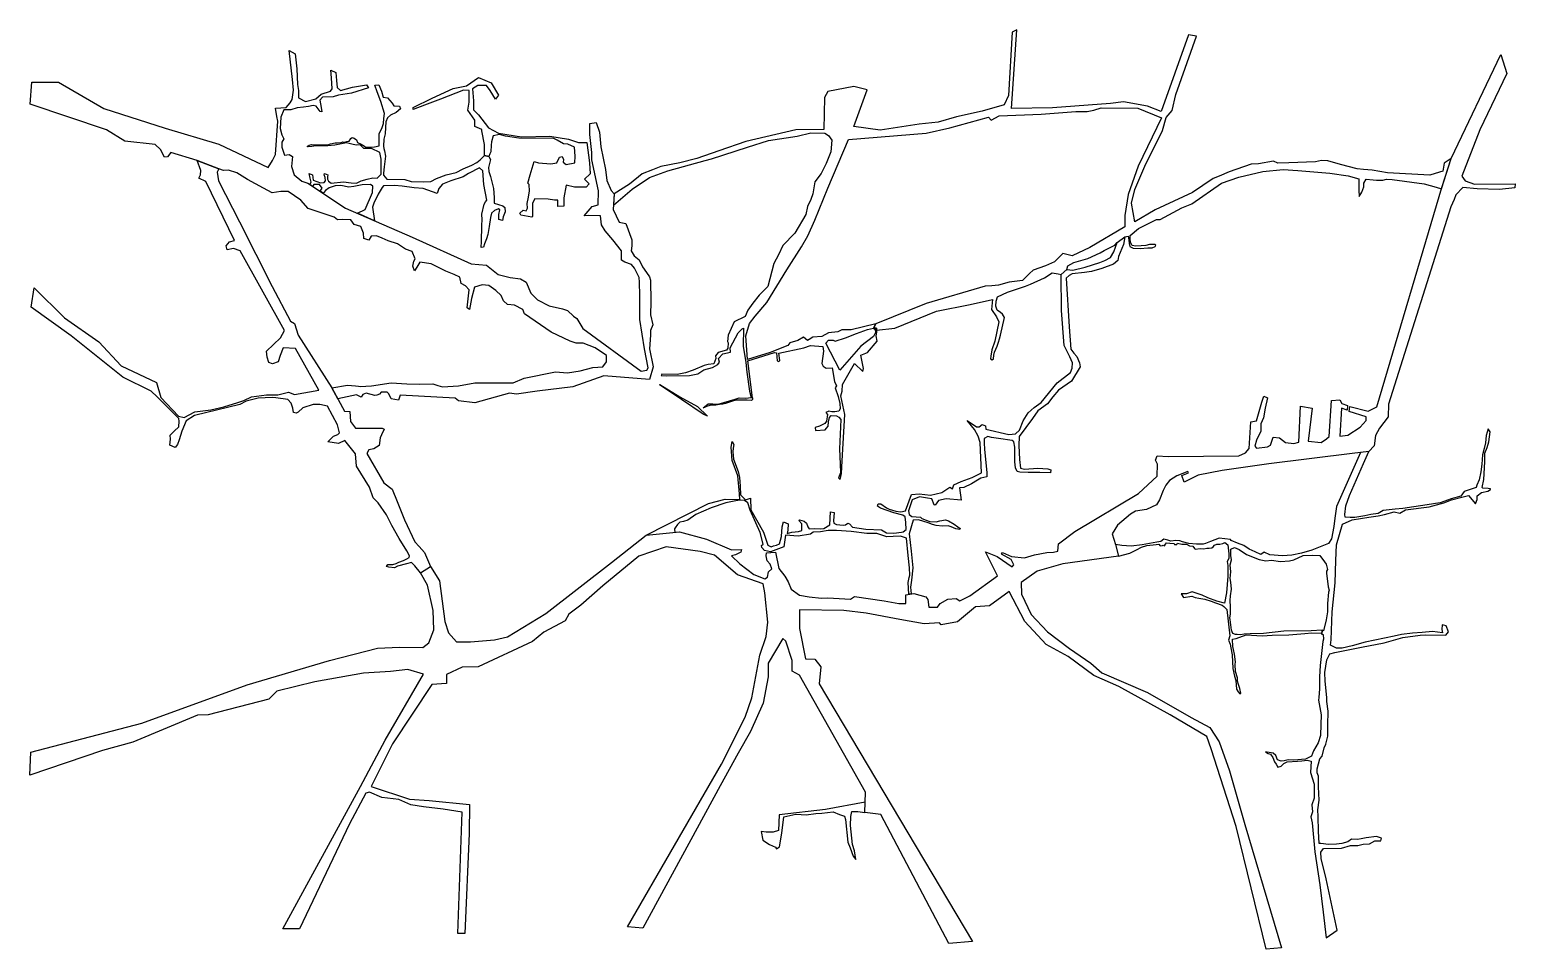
# Model space of a CAD drawing. Header units: metres. Extents: x 63673 to 71399, y 2028 to 6813.
import ezdxf

# ---------------------------------------------------------------- set-up
doc = ezdxf.new("R2010")
doc.units = ezdxf.units.M
doc.header["$MEASUREMENT"] = 0
doc.layers.add('水网', color=141, linetype='Continuous')

msp = doc.modelspace()

# ---------------------------------------------------------------- linework, layer by layer
at = {"layer": '水网'}
for points in [[(71065, 6143.6), (71029.1, 6119), (71021.9, 6077), (70981.9, 6064.2), (70955.2, 6055.9), (70734.5, 6068.3), (70654.2, 6081.6), (70609.5, 6084.9), (70576.4, 6089.8), (70490.4, 6111.3), (70424.2, 6130.3), (70391.1, 6132.8), (70360.5, 6125.4), (70220.8, 6120), (70164.1, 6119.1), (70140.8, 6129.1), (70064, 6115.8), (70024.8, 6114.1), (69910.6, 6073.3), (69859.7, 6050.8), (69827.2, 6039.2), (69721, 5965.9), (69526.8, 5875), (69419.7, 5813.4), (69402.3, 5911.1), (69421, 5980.7), (69472.5, 6103.1), (69563.6, 6289.3), (69583, 6356.3), (69614.2, 6393.4), (69633.6, 6476), (69741.4, 6779.5), (69699.3, 6786.3), (69557.8, 6388.2), (69485.7, 6415.4), (69362, 6437.1), (69294, 6428.9), (68992.3, 6406.6), (68778, 6403.9), (68806.7, 6813.1), (68782.1, 6799.5), (68763, 6470.7), (68741.1, 6423), (68626.6, 6389.6), (68493.1, 6359.3), (68398.2, 6331.9), (68299.1, 6322.2), (68094.9, 6290.8), (67959.6, 6308.7), (68027.3, 6500.5), (67958.2, 6517.1), (67822.9, 6490.9), (67806.3, 6460.5), (67803.6, 6293.6), (67656.8, 6292), (67397.3, 6232.2), (67256.3, 6183.5), (67142.8, 6142.5), (67054.1, 6121), (66955.1, 6100.9), (66912.1, 6083.3), (66858.7, 6062.3), (66791.2, 6009.8), (66713, 5959.8), (66708.8, 5900.1), (66805.5, 5983.5), (66895.5, 6043.8), (66991.3, 6078.5), (67185.3, 6131.6), (67219.1, 6140.9), (67405.8, 6201.8), (67515.7, 6236.3), (67663.8, 6258.5), (67734.7, 6277.1), (67808.3, 6274.4), (67827.8, 6262), (67844.6, 6238.1), (67839.3, 6177), (67815.4, 6117.6), (67789.7, 6065), (67756.8, 6020.6), (67745.2, 5959.2), (67734.5, 5929.9), (67718.5, 5893.4), (67709.6, 5851.6), (67651.2, 5754), (67589.1, 5691), (67567.5, 5642.4), (67543.2, 5596.6), (67511, 5477.4), (67466, 5432.4), (67434.1, 5390.4), (67408, 5354.1), (67393.5, 5320.7), (67336.9, 5293.2), (67304.6, 5224.4), (67301.8, 5191.1), (67304.6, 5183.3), (67304.3, 5155.7), (67296.8, 5145.8), (67253.3, 5132.5), (67238.9, 5116.3), (67241.8, 5101.9), (67229.9, 5074.2), (67201.5, 5070.3), (67180.2, 5065.1), (67123.9, 5042), (67083.8, 5027.4), (67039.4, 5019.4), (66960.8, 5020.9), (66956.8, 5013.3), (66987, 5011.8), (67103.5, 5014.3), (67147.9, 5022), (67178.1, 5043.1), (67223.2, 5054.7), (67251.6, 5071.4), (67259.3, 5083.1), (67255.4, 5102.1), (67276.8, 5127.2), (67317.7, 5134.8), (67316.3, 5157.7), (67357, 5235.4), (67377.7, 5256), (67385.1, 5259.4), (67383.6, 5167.1), (67396.3, 5080.7), (67402.7, 5030.9), (67416.6, 4932.1), (67424.1, 4899.1), (67432, 4896.7), (67406.7, 5090.6), (67546.5, 5132.5), (67557, 5131.4), (67559.3, 5089.3), (67568.7, 5087), (67574, 5091.9), (67568.7, 5129.5), (67699.4, 5157.2), (67734.2, 5170.1), (67797.4, 5165.1), (67801.2, 5140.2), (67791.7, 5076), (67799.3, 5061.6), (67814.8, 5052.5), (67846.6, 5054.4), (67858, 4982.5), (67867.9, 4960.1), (67862.5, 4949), (67877.1, 4904.7), (67885.6, 4867.6), (67887.4, 4840.2), (67880.1, 4828.6), (67860.6, 4824.3), (67844.1, 4824.3), (67828.3, 4827.4), (67813.7, 4821.9), (67821.6, 4810.3), (67816.1, 4776.2), (67808.8, 4763.4), (67780.1, 4749.4), (67757, 4742.7), (67758.8, 4728.1), (67809.4, 4730.5), (67817.3, 4739), (67824.6, 4750.6), (67827.1, 4771.9), (67832, 4795.7), (67841.7, 4806), (67867.9, 4803.6), (67881.3, 4797.5), (67891.7, 4784.1), (67884.7, 4632.3), (67887.2, 4552.5), (67888.7, 4506.5), (67879.1, 4480.6), (67888, 4471.7), (67894.2, 4504.2), (67898.8, 4569.5), (67912.5, 4811.3), (67891.7, 4908.3), (67897.9, 4932.7), (67900.3, 4966.2), (67963, 5076.9), (68004.8, 5033.9), (68009.8, 5050.1), (67994.8, 5118.7), (68029.8, 5133.3), (68081, 5192.5), (68074.1, 5219.3), (68079.1, 5239.3), (68077.2, 5259.2), (68061.7, 5260.4), (68070.3, 5253.9), (68070.7, 5237.4), (68060.5, 5217.1), (67995.3, 5166.2), (67886.1, 5041), (67813.9, 5181.2), (67826.7, 5196.8), (67851.6, 5198.4), (67861.5, 5192.8), (67916.3, 5209.4), (67972.7, 5232.6), (68029.5, 5252.3), (68061.7, 5260.4), (68073.3, 5281.7), (67945.4, 5251), (67896.9, 5250.5), (67875.4, 5241.1), (67827, 5236.3), (67792.4, 5216.4), (67745.9, 5212.5), (67727.2, 5201.7), (67718.1, 5195.4), (67696.6, 5212.5), (67667.6, 5196.6), (67626.7, 5183.9), (67620.3, 5176.7), (67615.1, 5169.6), (67523.9, 5134.2), (67405.4, 5096.6), (67397.3, 5219.8), (67416.2, 5284), (67445.8, 5322.8), (67505.6, 5392.7), (67611.1, 5563.9), (67686.8, 5683.2), (67718.9, 5741.3), (67756.2, 5822.2), (67822.8, 5987.8), (67930.3, 6241.4), (68335.7, 6274), (68457.3, 6302.6), (68659.6, 6357.3), (68672.2, 6341.5), (68715.4, 6365.7), (68932.3, 6374.1), (69114.2, 6387.3), (69172.3, 6387.3), (69206.3, 6395.2), (69245.6, 6406.8), (69435.3, 6405.1), (69558.9, 6355), (69436.9, 6102.7), (69385.5, 5955.6), (69368.4, 5846.2), (69368.4, 5788.1), (69185.8, 5679.2), (69094.9, 5636), (69045.2, 5647.9), (69001.9, 5604.6), (68955.4, 5585.2), (68891.6, 5561.4), (68873.2, 5545.2), (68854.8, 5527.9), (68836.4, 5508.4), (68767.2, 5498.7), (68710.9, 5483.6), (68676.3, 5480.3), (68641.7, 5478.2), (68335.2, 5387.5), (68073.3, 5281.7), (68061.7, 5260.4), (68077.2, 5259.2), (68077.2, 5249.2), (68172.6, 5260.3), (68389.3, 5349.1), (68563.6, 5383.1), (68680.2, 5409), (68674.5, 5357.2), (68700.5, 5318.6), (68712.4, 5292.6), (68691.4, 5192.2), (68677, 5146.6), (68671, 5115.1), (68670.4, 5100.7), (68677.6, 5095.7), (68684.8, 5101), (68686.4, 5120.3), (68690, 5135.5), (68704.1, 5166.5), (68711.6, 5187.5), (68717.1, 5204.3), (68721.6, 5223.9), (68743.1, 5316.3), (68731.8, 5332.5), (68721.2, 5341), (68704.2, 5354.5), (68697.8, 5373.6), (68699.2, 5400.4), (68706.3, 5423.8), (68757.6, 5447.4), (68816, 5466.6), (68852.1, 5479.1), (68877.5, 5488.9), (68949.9, 5522.2), (68989.8, 5547.7), (69020.7, 5542.7), (69037.4, 5538.4), (69066.4, 5564.9), (69071.2, 5584), (69102.8, 5602.1), (69175.1, 5623.2), (69239.4, 5651.9), (69260.5, 5665), (69315.7, 5691.4), (69328.5, 5706.2), (69368.5, 5734.6), (69384.8, 5739.3), (69389.9, 5719), (69390.1, 5700.4), (69394.6, 5684.9), (69411.3, 5677), (69447.6, 5674.2), (69487.9, 5678.7), (69510.5, 5678.2), (69525.4, 5684.9), (69530.2, 5691.4), (69526.3, 5695.4), (69497.3, 5695.4), (69477.5, 5690.6), (69453.6, 5688.6), (69425.9, 5687.5), (69405.6, 5690.8), (69398.3, 5706.1), (69395.5, 5725.5), (69395.8, 5742.1), (69438.6, 5777.9), (69533.1, 5826.2), (69551.9, 5826.2), (69665.2, 5885.3), (69717.1, 5907.8), (69871, 6015), (69960.9, 6045.2), (70086.2, 6075.6), (70192, 6085.1), (70268.1, 6080), (70433.9, 6067), (70529, 6052.4), (70585.5, 6037.2), (70584.8, 5978.6), (70586.2, 5946), (70601.4, 5967), (70611.6, 5995.3), (70610.7, 6013.8), (70623.3, 6034.6), (70659.8, 6031.5), (70678, 6029.8), (70710.2, 6029.8), (70728.8, 6034.6), (70759.1, 6034.3), (70925.7, 6011), (70988.1, 5992.9), (71015.1, 5984.9), (71065, 6143.6)], [(63678.1, 3053), (64255.7, 3203.7), (64803, 3403.9), (65231.5, 3530), (65480.9, 3594.2), (65596.6, 3600.6), (65717.5, 3598.1), (65748.3, 3622.6), (65774.2, 3690.1), (65770.9, 3791.1), (65741.7, 3921.8), (65704.6, 3987.2), (65757.5, 4019.3), (65803.4, 3945.1), (65832.1, 3733.9), (65850.1, 3675.2), (65892, 3628.4), (65965.7, 3627.7), (66089.4, 3638.3), (66157.9, 3653.2), (66357.7, 3775.3), (66698.6, 4040.6), (66878.1, 4182.4), (67052, 4199.8), (67192.7, 4162.2), (67322.8, 4106.3), (67373.9, 4107.5), (67370.5, 4094.9), (67342.9, 4079.9), (67322.8, 4074.8), (67366.4, 4033.5), (67438.2, 3978.4), (67496.2, 3956), (67510, 3964.6), (67515.2, 3992.7), (67531.8, 4008.2), (67524.4, 4031.2), (67507.7, 4049.5), (67503.1, 4074.8), (67504.3, 4090.3), (67551.3, 4093.7), (67568.4, 4009.7), (67600.3, 3969.8), (67617, 3940.8), (67632, 3902.3), (67675.7, 3870.8), (67727.1, 3862.1), (67790, 3855.1), (67822.7, 3856.3), (67942.2, 3850.4), (67962.6, 3864.4), (68117.1, 3840.5), (68193.5, 3828.1), (68228.8, 3828.1), (68229.8, 3872.9), (68270.8, 3878.7), (68332.9, 3861.5), (68344.3, 3847.2), (68349.1, 3809), (68394, 3808.1), (68407.3, 3827.2), (68448.4, 3849.1), (68490.4, 3852.9), (68510.4, 3840.5), (68562.9, 3867.2), (68705.8, 3971.6), (68643, 4096.1), (68704.8, 4071.9), (68783, 4017.9), (68791.7, 4027.6), (68776.3, 4055.5), (68727, 4084.5), (68732.8, 4092.2), (68778.2, 4071.9), (68845.8, 4064.2), (68897.9, 4080.6), (68963.2, 4092.3), (68997.1, 4093.9), (69019.5, 4098.8), (69024.1, 4138.2), (69107.8, 4201.4), (69439.7, 4399), (69535.8, 4490.2), (69537.8, 4552.4), (69526.9, 4573.1), (69535.8, 4595.8), (69593.1, 4591.9), (69960.9, 4595.6), (69995.8, 4611.2), (70015.2, 4633.6), (70024, 4771.8), (70052.3, 4777.5), (70081.3, 4875), (70091.4, 4907), (70110.3, 4897), (70098.9, 4842.9), (70090.1, 4792.6), (70076.3, 4762.4), (70075, 4724), (70052.3, 4676.8), (70044.8, 4646), (70052.3, 4634.7), (70109.6, 4642.9), (70126.6, 4651.1), (70139.2, 4693.2), (70172.6, 4689.4), (70204.1, 4664.9), (70246.9, 4660.5), (70272.7, 4667.4), (70282.1, 4853.6), (70343.2, 4844.1), (70321.1, 4671.2), (70389.7, 4665.5), (70417.4, 4684.4), (70430.7, 4695.7), (70443.9, 4884.4), (70486.4, 4886.6), (70496.3, 4868.5), (70526.3, 4857.4), (70523.9, 4834.1), (70495.1, 4844.4), (70486, 4698.4), (70527.5, 4703.5), (70593, 4744.6), (70623.5, 4779.3), (70623.5, 4798.2), (70535, 4827), (70538.1, 4851.9), (70634.1, 4828.2), (70678.8, 4851.2), (71017.4, 5992.6), (71065, 6143.6), (71323, 6684), (71355.8, 6585.6), (71214.6, 6291.8), (71120.9, 6050.5), (71139.1, 6025.8), (71187.6, 6009), (71399, 6011.6), (71395.8, 5989.6), (71316.3, 5981.2), (71201.2, 5985.1), (71126.2, 5992.8), (71090.6, 5954.1), (71080.9, 5928.9), (71063.5, 5890.6), (70740.4, 4864.6), (70738.7, 4799), (70692.7, 4739.4), (70671.7, 4701.8), (70665.1, 4648.4), (70637.5, 4618.2), (70550.7, 4607.8), (70116.4, 4553.5), (69875.2, 4519.9), (69748.8, 4494.7), (69677.4, 4458.6), (69664.8, 4493.9), (69700.1, 4507.7), (69696.3, 4514), (69638.8, 4492.2), (69600.2, 4466.6), (69580.8, 4443.1), (69567.4, 4414.6), (69548.9, 4366.3), (69533.5, 4340.1), (69481.4, 4315.8), (69424.5, 4307), (69397.4, 4291.4), (69330.4, 4235.3), (69302, 4190.6), (69320.2, 4133.8), (69336.1, 4074), (69045.8, 4033.8), (68912.1, 3995.7), (68829.9, 3936.5), (68831.6, 3875.4), (68881.5, 3770.2), (68965.7, 3679.4), (69081.1, 3593.6), (69192, 3517.2), (69248.5, 3467.3), (69486.8, 3363.3), (69714, 3233.2), (69810, 3181.9), (69858.1, 3107.1), (69912.6, 2955.7), (69991.9, 2677), (70182.8, 2036.1), (70103.7, 2027.8), (69947.6, 2666.4), (69817.4, 3071), (69794.5, 3135.4), (69603.2, 3248.2), (69337.1, 3396), (69207.7, 3452.5), (69074, 3551.8), (68958.6, 3614.6), (68848.7, 3733), (68767.3, 3888.9), (68664, 3815.6), (68591.8, 3809.8), (68498.8, 3731.9), (68413.2, 3715.6), (68403.8, 3725.8), (68324, 3722.2), (68198.5, 3743.2), (68023, 3776.5), (67907.1, 3790.5), (67676.4, 3794), (67675.9, 3697.3), (67706.8, 3539.5), (67756.1, 3537.3), (67786.9, 3497.1), (67777.7, 3408.4), (68576.3, 2067.6), (68452.8, 2057.8), (68099.8, 2728.6), (68016.3, 2740.3), (68020.1, 2845.1), (67676.9, 3453.7), (67637.7, 3475.7), (67637.7, 3530.7), (67604.6, 3631), (67589.9, 3645.7), (67514, 3516), (67512.8, 3445.1), (67486.9, 3308.6), (67422, 3161.3), (67357.2, 3048.8), (67263.5, 2878.7), (66861.1, 2138.6), (66781.8, 2144.9), (67270.1, 2990.7), (67393.3, 3235), (67428.3, 3336), (67470.7, 3559.2), (67503.5, 3655.6), (67511.3, 3729.9), (67495.9, 3883.2), (67486.4, 3929.9), (67354.3, 3977), (67234.1, 4078.3), (67158.9, 4097), (66982.1, 4121.4), (66840.9, 4073.3), (66653.4, 3919.4), (66538.1, 3819.4), (66476, 3771.3), (66458.2, 3737.1), (66345.9, 3678.3), (66287.3, 3628.8), (66004.9, 3497.8), (65922.3, 3495.3), (65840.8, 3457.2), (65840.8, 3411.4), (65764.5, 3405.1), (65560.1, 3096.9), (65447.7, 2874.4), (65647.6, 2809.7), (65749.3, 2802), (65960.3, 2781.4), (65959, 2629.7), (65935.5, 2110.5), (65898.6, 2110.5), (65921.1, 2741.4), (65822.2, 2756.7), (65720.1, 2769.7), (65655.6, 2779.5), (65591.9, 2808.1), (65503.7, 2817.9), (65440, 2844.8), (65421.2, 2840.7), (65336.2, 2680.2), (65074.9, 2135), (64989.2, 2135), (65392.6, 2874.5), (65521.3, 3115.5), (65720.6, 3459.4), (65638.7, 3483.1), (65548.8, 3473.2), (65408.1, 3464.8), (65155, 3419.5), (64958.2, 3370.4), (64915.4, 3329.8), (64600.9, 3248.6), (64545.3, 3246.4), (64209.5, 3105.4), (64051.2, 3062.6), (63672.5, 2934.4), (63678.1, 3053)], [(65244.1, 4949.7), (65324.5, 4963.2), (65366.9, 4960.1), (65382.1, 4957.9), (65391.8, 4956.8), (65449.8, 4960.1), (65551.9, 4975.7), (65633.5, 4970.1), (65698.1, 4969.3), (65769, 4970.1), (65794.5, 4961.6), (65820.1, 4955.2), (65903.3, 4960.5), (65988.4, 4976.2), (66187.1, 4975.5), (66243.6, 4999.1), (66406.9, 5032.7), (66469, 5028.4), (66536.2, 5037.7), (66600.6, 5054.9), (66654.2, 5058.4), (66672.1, 5084.2), (66672.8, 5117), (66612.7, 5158.4), (66550.5, 5182.7), (66514.1, 5182.7), (66483.3, 5192), (66385.2, 5238.9), (66246.6, 5334.8), (66237.2, 5357.1), (66193.3, 5380.1), (66158, 5383.7), (66137.1, 5402.4), (66124.1, 5430.5), (66096.1, 5455.7), (66060, 5482.3), (66025.5, 5485.2), (65986.6, 5473), (65970.7, 5414.7), (65959.9, 5357.8), (65948.4, 5365.7), (65958.5, 5458.6), (65939.4, 5480.4), (65916.9, 5492), (65909.6, 5525.4), (65879.8, 5539.9), (65837, 5555.9), (65760.8, 5594.3), (65702, 5603.7), (65686, 5576.9), (65674.4, 5558.8), (65665.7, 5583.4), (65670.8, 5608.1), (65678, 5621.1), (65661, 5659.2), (65626.2, 5671.1), (65585.1, 5698.5), (65536.2, 5714.4), (65505.1, 5728.2), (65475.4, 5740), (65448.4, 5738.2), (65437, 5717.6), (65410.3, 5726.1), (65408.8, 5753.9), (65394.9, 5788.4), (65359.6, 5798.7), (65342, 5822.9), (65301.6, 5825.8), (65273, 5822.9), (65255.4, 5838.3), (65121, 5883.2), (65082, 5926.8), (65017.2, 5971.6), (64978.3, 5970.4), (64933.4, 5964.5), (64888.6, 5989.3), (64806.1, 6034), (64749.5, 6068.2), (64707, 6082.3), (64681.1, 6081.2), (64656.4, 6089.3), (64544.2, 6132.1), (64406.1, 6173.3), (64389.8, 6151.8), (64374.2, 6149.6), (64353.4, 6188.9), (64325.2, 6214.9), (64167.7, 6233.9), (64071.9, 6292.5), (63674.3, 6425.3), (63683.8, 6540.6), (63821.8, 6540.6), (64057.5, 6402.8), (64377.5, 6301.3), (64655.3, 6217.1), (64912.9, 6096.9), (64934.7, 6133.1), (64951.3, 6164), (64962.3, 6336.3), (64957.4, 6361.6), (64950.2, 6405), (65006.9, 6408.6), (65027.4, 6432.7), (65038.3, 6449.6), (65044.3, 6499), (65039.5, 6553.3), (65021.9, 6704.7), (65053.9, 6687.2), (65061.5, 6609.4), (65065.3, 6527.9), (65070.7, 6497.4), (65070.7, 6458.5), (65107.3, 6440.2), (65160.7, 6453.2), (65188.9, 6476.8), (65237, 6492.8), (65245.4, 6505), (65242.3, 6562.9), (65238.5, 6601.8), (65265.2, 6591.1), (65267.5, 6548.4), (65271.3, 6511.9), (65289.6, 6497.4), (65350.7, 6514.9), (65423.9, 6526.3), (65435.4, 6511.1), (65345.3, 6483.7), (65278.2, 6473), (65250, 6463.1), (65195.8, 6461.5), (65182.1, 6447.1), (65188.9, 6407.4), (65191.2, 6385.3), (65182.4, 6386.7), (65163.2, 6415.6), (65146.8, 6418.5), (65123.1, 6414.1), (65097.1, 6410.3), (65063.8, 6406.4), (65030, 6395.3), (64993.9, 6396.3), (64978.9, 6358.2), (64974.3, 6298.9), (64983.5, 6266), (64994.3, 6245), (64984.2, 6227.9), (64983.5, 6202.3), (64998.2, 6160.3), (65022.3, 6164.2), (65038.9, 6153.6), (65033.9, 6101.4), (65047.6, 6057.9), (65087.4, 6025.5), (65118.5, 6014.3), (65315.2, 5884.9), (65661.6, 5733.8), (65968.6, 5594.9), (66047.8, 5587.2), (66108.2, 5539.4), (66171.1, 5523.1), (66225.3, 5516.8), (66254.2, 5499.2), (66279.4, 5442.6), (66313.4, 5407.4), (66373.8, 5375.9), (66444.3, 5360.9), (66469.4, 5352), (66500.9, 5323.1), (66517.3, 5310.5), (66550, 5257.7), (66852.1, 5036.4), (66882.9, 5041.5), (66888.3, 5053.4), (66870, 5151.9), (66845.6, 5304.9), (66845.3, 5430), (66844.8, 5499.9), (66841.6, 5524.2), (66818.8, 5572.3), (66803, 5592.1), (66767.6, 5604.2), (66750.8, 5613.3), (66750.2, 5635), (66750.2, 5662.2), (66704.8, 5719.3), (66665.8, 5765.9), (66646.4, 5797.1), (66641.2, 5843.7), (66578.9, 5846.3), (66555.5, 5845), (66598.3, 5893), (66629.5, 5902.1), (66630.8, 5974.7), (66595.3, 6136.2), (66596.6, 6174.1), (66586.1, 6266.9), (66586.1, 6324.4), (66618.8, 6329.6), (66635.8, 6280), (66642.3, 6202.9), (66667.2, 6085.3), (66675, 6029.1), (66696, 5975.5), (66713, 5959.8), (66707.3, 5878.2), (66739.1, 5810.8), (66773.5, 5805.5), (66803.9, 5719.6), (66803.9, 5687.9), (66801.2, 5662.8), (66815.8, 5636.3), (66842.3, 5615.2), (66859.5, 5579.5), (66880.6, 5549.1), (66895.2, 5527.9), (66901.8, 5509.4), (66902.8, 5396.7), (66901.1, 5328.7), (66912.7, 5276.5), (66901.9, 5248.3), (66901.9, 5224.2), (66896.8, 5151.9), (66915.5, 5058.7), (66895.8, 4993.4), (66659, 5011.8), (66497.2, 4954.5), (66312.6, 4932.7), (66203.8, 4917.2), (66168.6, 4921.5), (65987, 4872.2), (65902.9, 4882.5), (65884.5, 4895.8), (65600, 4911), (65590.6, 4885.1), (65552.2, 4891.8), (65540.4, 4917.7), (65532.3, 4926.1), (65500.3, 4927.1), (65491.6, 4916.4), (65478.4, 4910.7), (65468, 4909), (65423.2, 4921.4), (65404.3, 4914), (65395.8, 4901.5), (65372.2, 4913.3), (65275.1, 4892.1), (65244.1, 4949.7)], [(65118.5, 6014.3), (65129.5, 6007.1), (65135.8, 6019.6), (65132, 6040.5), (65125.8, 6064.7), (65142.6, 6057.7), (65147.2, 6030.1), (65185.6, 6016.6), (65203.4, 6017.2), (65210.8, 6027.4), (65209.7, 6043.9), (65204.6, 6058.4), (65205.7, 6064.5), (65222.2, 6058.6), (65222, 6047.8), (65221.8, 6034.6), (65226, 6025.1), (65240.8, 6015.1), (65303.8, 6022), (65344.5, 6016.2), (65372.7, 6014.2), (65396, 6025.9), (65428, 6036.1), (65457.1, 6042.4), (65479.4, 6039.9), (65490.5, 6051.1), (65499.8, 6061.3), (65500.7, 6138.9), (65493.4, 6173.3), (65450.8, 6195.7), (65411, 6195.2), (65391.1, 6213.6), (65370.7, 6213.1), (65348.4, 6217), (65320.3, 6224.8), (65259.3, 6213), (65223.5, 6208.1), (65212.2, 6208.4), (65183.5, 6208.7), (65161.2, 6208.1), (65139.5, 6206), (65120.3, 6204.1), (65116.3, 6205), (65126.4, 6211.8), (65138.9, 6216), (65149.3, 6214.8), (65168.2, 6214.8), (65186.6, 6214.2), (65203.1, 6214.8), (65222.9, 6214.8), (65237.6, 6218.8), (65261.1, 6223.7), (65274.2, 6224.6), (65290.1, 6226.1), (65297.2, 6228.2), (65301.7, 6229.5), (65311.8, 6228.5), (65321.3, 6231.3), (65334.7, 6233.4), (65342.4, 6247.5), (65348.8, 6251.7), (65360.4, 6248.7), (65372.3, 6239.8), (65378.1, 6226.7), (65397, 6217.9), (65414.2, 6207.8), (65419, 6202.6), (65465.6, 6202.9), (65490.4, 6208.1), (65489.8, 6273.7), (65504.7, 6299.6), (65512.5, 6324.7), (65514.1, 6351.3), (65517.3, 6376.4), (65498.5, 6438.8), (65480.3, 6489.4), (65467.7, 6524.2), (65488.2, 6526.6), (65502.5, 6492.6), (65511.2, 6461.8), (65534.1, 6459.4), (65557.8, 6430.9), (65566.5, 6417.5), (65596.6, 6415.1), (65601.3, 6401.7), (65578.4, 6382.7), (65549.1, 6367.7), (65533.3, 6355.1), (65525.4, 6332.9), (65523, 6303.7), (65520.7, 6271.3), (65515.1, 6243.6), (65512, 6206.5), (65513.5, 6195.4), (65518.3, 6183.6), (65523.2, 6155), (65515.7, 6100), (65512.7, 6065.8), (65512.7, 6056.4), (65529.2, 6036.1), (65623.5, 6033.2), (65656.2, 6023.7), (65718.4, 6022.1), (65759, 6023.7), (65788.5, 6038.8), (65838.7, 6057.1), (65890.5, 6069.9), (65927.2, 6089), (65972.6, 6108.1), (65998.1, 6122.5), (66015.7, 6135.2), (66023.7, 6144), (66037.2, 6158.3), (66061.1, 6152.7), (66069.1, 6138.4), (66057.9, 6096.2), (66061.1, 6074.7), (66069.1, 6049.2), (66084.2, 5986.3), (66087.7, 5939.8), (66087.7, 5911.1), (66133.1, 5896), (66144.3, 5888), (66145.9, 5864.9), (66135.5, 5838.6), (66131.6, 5821.1), (66112.4, 5825.1), (66113.2, 5850.6), (66117, 5876.1), (66110.5, 5881.6), (66089.5, 5873.1), (66074.5, 5857.6), (66068.5, 5836.6), (66061.5, 5789.2), (66055, 5747.7), (66048, 5725.7), (66037.5, 5699.2), (66032, 5680.7), (66020, 5680.2), (66021.5, 5711.2), (66022, 5737.7), (66024, 5765.7), (66024.5, 5795.2), (66026, 5824.2), (66023.5, 5853.1), (66036, 5904.6), (66043.5, 5918.1), (66050, 5926.6), (66034.9, 6007), (66028.7, 6078.3), (66011.3, 6093.8), (65954.9, 6064.9), (65927.4, 6047.9), (65863.4, 6026.1), (65819.7, 6009.1), (65800.3, 5986.5), (65792.2, 5960.6), (65718.9, 5985.9), (65671.6, 5990.7), (65609.6, 5998.1), (65569.6, 6003), (65512.5, 6000.5), (65506, 5991.6), (65484.8, 5956.5), (65462.8, 5910.9), (65454.6, 5888.9), (65466, 5819.1), (65376.8, 5858.1), (65418, 5877.8), (65455.4, 5966.8), (65457.4, 5998.5), (65445.6, 6007.2), (65402.1, 6005.6), (65358.6, 5996.4), (65332.5, 5993.4), (65290.6, 6003.1), (65260.4, 6001), (65230.7, 5990.3), (65210.7, 5976.5), (65201.5, 5966.8), (65198.3, 5961.9), (65182.5, 5972.2), (65193.4, 5988.8), (65179.9, 6007.3), (65161.2, 6007.3), (65149.9, 6007.3), (65143.7, 5997.8), (65129.5, 6007.1)], [(66037.2, 6158.3), (66037.2, 6215.4), (66024.5, 6286.6), (66023.3, 6293.5), (65986.9, 6308.6), (65986.9, 6331.5), (65986.9, 6341.6), (65951.6, 6394.5), (65957.5, 6435.4), (65957.5, 6467.8), (65957.5, 6496.9), (65929.4, 6498.8), (65809.5, 6452.3), (65726, 6419.9), (65667, 6397), (65667.1, 6408.6), (65765.5, 6456.5), (65875.2, 6507.7), (65944.3, 6521.7), (66007.1, 6565.2), (66072.8, 6536.8), (66110, 6472.1), (66110, 6472.1), (66095.9, 6452.2), (66066.9, 6496.2), (66049.1, 6523.3), (66002.4, 6523.3), (65976.2, 6506.2), (65976.2, 6506.2), (65980.7, 6442.8), (65980.7, 6416.1), (65980.7, 6396.6), (66007.5, 6370.9), (66058, 6303), (66110, 6275.1), (66230, 6255.8), (66376.9, 6258.6), (66475, 6243.9), (66526.9, 6225.9), (66569.7, 6225.9), (66584.1, 6120.4), (66586.9, 6063.8), (66558.1, 6034.5), (66582.5, 6010.5), (66566.7, 5994.5), (66506.5, 5994.5), (66462.3, 6004.2), (66451, 5938.6), (66450.4, 5894.2), (66450.4, 5894.2), (66419.7, 5893.7), (66419.1, 5925.6), (66401.5, 5925.6), (66369.6, 5930.7), (66299.5, 5933.5), (66287, 5910.2), (66287, 5873.7), (66288.1, 5841.9), (66283.5, 5836.8), (66226.6, 5848.7), (66221.5, 5857.8), (66239.7, 5873.7), (66253.9, 5870.3), (66260.8, 5885.1), (66260.2, 5909), (66267, 5940.9), (66270.4, 5963.7), (66271.6, 5972.8), (66270.4, 6006.9), (66262.5, 6015.1), (66276.1, 6057.7), (66295.5, 6127.7), (66318.3, 6119.8), (66383.2, 6114.7), (66413.4, 6120.4), (66428.8, 6149.4), (66441.9, 6152.8), (66448.2, 6138), (66447.6, 6123.8), (66463, 6112.4), (66507.4, 6120.4), (66509.7, 6155.6), (66506.8, 6201.2), (66472.1, 6218.2), (66449.3, 6220), (66415.1, 6237.6), (66398, 6246.1), (66216.8, 6248.1), (66147.9, 6258.9), (66116, 6268.5), (66083.5, 6260), (66074.4, 6229.8), (66072.1, 6212.2), (66071.6, 6178), (66065.9, 6167.8), (66061.1, 6152.7), (66037.2, 6158.3)], [(65704.6, 3987.2), (65675.1, 4022.9), (65658.4, 4040.7), (65631.9, 4033.8), (65585.5, 4021.2), (65570.3, 4012.9), (65541.1, 4017.1), (65528.7, 4020.3), (65534.7, 4030.6), (65560.4, 4030.8), (65578.8, 4036.1), (65591.5, 4042.3), (65616.7, 4051.5), (65633.7, 4059.8), (65645.4, 4067.3), (65647, 4075.6), (65634.1, 4102.1), (65594.7, 4166.2), (65555.9, 4233.8), (65527.8, 4288.2), (65484.7, 4351.4), (65459.1, 4377.4), (65440.5, 4432.9), (65371.7, 4542.6), (65367.8, 4606.6), (65311.5, 4676.3), (65277.8, 4660.4), (65222.5, 4669.1), (65252.6, 4698), (65274.8, 4705.9), (65284.6, 4715.7), (65273.3, 4756.3), (65221.7, 4853.6), (65181.8, 4863), (65147.5, 4863.6), (65092.6, 4844.6), (65069.3, 4823.3), (65057.7, 4817.8), (65044.9, 4820.8), (65041.8, 4844), (65032.1, 4869.7), (65015, 4888), (64953, 4896.8), (64932.7, 4899.3), (64860, 4896.2), (64797.8, 4879.6), (64765.2, 4863), (64530.3, 4805.3), (64485.4, 4777.3), (64463, 4724.4), (64449.3, 4678.3), (64440.6, 4654), (64428.8, 4638.5), (64401.3, 4650.3), (64405.1, 4682), (64402.6, 4702.6), (64424.4, 4723.7), (64447.4, 4747.4), (64449.3, 4775.4), (64448.1, 4789.1), (64335.3, 4903.4), (64304.5, 4931.6), (64156.9, 5005.8), (63887.5, 5220.1), (63679.4, 5370), (63695.6, 5469.9), (63853.6, 5313.6), (64032.7, 5189.5), (64148.8, 5063.8), (64332.6, 4976.8), (64353.9, 4898.6), (64447.2, 4801.5), (64476.2, 4795.4), (64531.5, 4824.1), (64615.2, 4835.6), (64682.1, 4850.7), (64754.5, 4873.4), (64786.9, 4883.4), (64826.1, 4903.4), (64904.4, 4913.4), (64962.4, 4912.6), (65018, 4927.8), (65050, 4914.6), (65176.2, 4937.6), (65055, 5154.7), (64989.9, 5157.5), (64975.1, 5117.5), (64965.4, 5084), (64935.1, 5074.4), (64915.8, 5082.1), (64907.4, 5109.8), (64904.8, 5140.7), (64977, 5210.3), (64997, 5248.3), (64766.7, 5661.6), (64732.1, 5675.4), (64699.9, 5668.1), (64693.6, 5687.8), (64712.3, 5708.6), (64737.3, 5715.9), (64587.9, 6023.1), (64552.6, 6041.1), (64561, 6057.8), (64563.1, 6079.8), (64544.2, 6132.1), (64656.4, 6089.3), (64648, 6072.4), (64654.1, 6025.8), (64764.3, 5814.1), (64933.9, 5476.8), (65028.9, 5296.9), (65049.2, 5285), (65069.5, 5224.1), (65244.1, 4949.7), (65309, 4828.8), (65338.1, 4827.1), (65341.5, 4774.2), (65367.1, 4740.1), (65505.5, 4740.1), (65515.7, 4735), (65502.1, 4704.3), (65495.2, 4688.9), (65490.1, 4649.6), (65462.8, 4632.6), (65437.1, 4627.5), (65425.2, 4607), (65514.1, 4455.6), (65556.8, 4421.5), (65584.1, 4358.3), (65621.7, 4262.8), (65674.7, 4148.4), (65698.6, 4124.5), (65725.9, 4092.1), (65757.5, 4019.3)], [(66878.1, 4182.4), (67202.4, 4347.6), (67289.1, 4370.7), (67366.4, 4368.5), (67363.6, 4398.6), (67355.2, 4492.3), (67326.3, 4571.8), (67320.9, 4641.5), (67326.6, 4670.7), (67333.9, 4654.5), (67331.8, 4634.7), (67330, 4616.2), (67333, 4578.8), (67357.6, 4514), (67363.4, 4482.1), (67367.5, 4437), (67370.1, 4392.6), (67395, 4366.1), (67420.6, 4375.1), (67423.9, 4315.3), (67488.6, 4197.6), (67511.2, 4131.4), (67528.1, 4122), (67541.7, 4126.5), (67557.1, 4131.4), (67572.5, 4138.5), (67583.1, 4175.8), (67585.3, 4225.4), (67592.9, 4252.1), (67616.6, 4242), (67614.7, 4208.9), (67612.1, 4192.3), (67636.6, 4198.7), (67670.5, 4201.3), (67688.6, 4207.4), (67688.9, 4241.2), (67672.8, 4258.9), (67676.9, 4263.4), (67700.6, 4256.2), (67713.4, 4246.1), (67718.7, 4226.9), (67727.3, 4215.3), (67752.6, 4217.1), (67786.4, 4216), (67802.6, 4216.8), (67833.7, 4236.8), (67837, 4304.8), (67856.8, 4300.5), (67853.7, 4257.9), (67855.1, 4245.1), (67869.2, 4238.5), (67902.5, 4235.4), (67914.9, 4236.5), (67928.4, 4246.1), (67935.8, 4242.5), (67951.3, 4224.9), (68020.4, 4214.4), (68102.1, 4210.1), (68129.5, 4195.5), (68167.3, 4193.1), (68206.9, 4198.5), (68214.8, 4200.4), (68231.8, 4212.5), (68230, 4249.1), (68225.1, 4277.7), (68214.2, 4286.2), (68167.3, 4299), (68132.5, 4310.5), (68097.8, 4323.9), (68082, 4334.3), (68085.6, 4345.8), (68099, 4345.2), (68128.3, 4325.1), (68141.7, 4317.8), (68177, 4308.1), (68203.8, 4305.1), (68228.2, 4309.3), (68258.7, 4394.3), (68298.9, 4397.2), (68357.6, 4391.4), (68417.3, 4404.1), (68457.4, 4432.4), (68471.1, 4424.6), (68478.9, 4445.1), (68517.1, 4461.7), (68574.8, 4483.3), (68622.5, 4507.3), (68615.6, 4664.9), (68604.7, 4698.4), (68586, 4731.9), (68547.5, 4780.2), (68596.8, 4746.7), (68610.6, 4745.7), (68626.4, 4759.5), (68643.2, 4752.6), (68645.1, 4734.9), (68764.9, 4706.7), (68798.9, 4709.8), (68821, 4728.7), (68838.7, 4778.5), (68865.8, 4818.8), (68897.3, 4847.8), (68933.9, 4873), (69015.7, 4975.3), (69086.5, 5028.9), (69093.6, 5051.2), (69096.7, 5079.5), (69082.5, 5110.9), (69052.7, 5169.3), (69038.4, 5352.6), (69037.4, 5538.4), (69066.4, 5564.9), (69097.4, 5561), (69161.9, 5577.8), (69238.7, 5601), (69264.5, 5611.3), (69292.9, 5627.4), (69311, 5657.1), (69328.5, 5706.2), (69368.5, 5734.6), (69361.4, 5695.3), (69335.6, 5632.8), (69331.1, 5612.8), (69309.1, 5592.8), (69249.1, 5570.9), (69195.6, 5554.8), (69158.1, 5550.2), (69093.6, 5541.9), (69078.1, 5534.1), (69063.9, 5520.6), (69078.7, 5266.1), (69088, 5150.2), (69103.1, 5129.3), (69119.4, 5112.4), (69132.4, 5079.8), (69135.7, 5058.9), (69091.1, 4984.3), (69024, 4937.2), (68993.6, 4902.6), (68965.3, 4867), (68915, 4829.3), (68888.8, 4790.6), (68818.7, 4696.6), (68816.8, 4649.6), (68820.7, 4577.4), (68826, 4531.7), (68846.6, 4526.4), (68915.5, 4531.7), (68968.5, 4528.4), (68983.1, 4523.1), (68982.4, 4507.2), (68926.1, 4509.2), (68865.1, 4508.5), (68822.1, 4510.5), (68807.5, 4513.8), (68798.9, 4532.4), (68795.6, 4564.8), (68795.6, 4603.2), (68795.6, 4640.3), (68790.2, 4668.8), (68782.3, 4675.4), (68712, 4685.3), (68675.6, 4691.9), (68656.4, 4696.6), (68635.8, 4685.3), (68636.5, 4662.8), (68639.1, 4629), (68651.3, 4509.1), (68650.7, 4487), (68619.8, 4479.7), (68601.7, 4469.6), (68571.5, 4450.2), (68530.7, 4430.8), (68509.2, 4428.8), (68516.3, 4364.9), (68438.9, 4371.6), (68398.5, 4363.5), (68382.4, 4338.7), (68377, 4341.3), (68364.2, 4371.6), (68341.3, 4375.6), (68300.9, 4382.4), (68261.9, 4366.2), (68243.7, 4309.6), (68246.6, 4290), (68260.4, 4279.4), (68305.7, 4276.2), (68312.3, 4269.3), (68335.6, 4260.6), (68354.7, 4254.2), (68387.8, 4252.7), (68405.8, 4258), (68435.7, 4262.7), (68451.6, 4256.6), (68480.2, 4240.5), (68500.4, 4226.7), (68511, 4218), (68509.9, 4213), (68488.7, 4216.4), (68465.7, 4225.7), (68449, 4231), (68419.8, 4229.9), (68387.8, 4233.3), (68367.4, 4238.4), (68345.9, 4247.1), (68294.9, 4262.2), (68266.8, 4261.3), (68246.7, 4189.7), (68257.7, 4098.9), (68266.2, 4012.9), (68259.3, 3948.6), (68252.7, 3911.9), (68257.6, 3876.8), (68244.8, 3875), (68240.7, 3936.8), (68246, 3962.1), (68250.4, 3975.5), (68248.5, 4012.5), (68242, 4076.6), (68232.8, 4167), (68200.7, 4178.4), (68163.6, 4175.6), (68130.9, 4174.9), (68078, 4191.7), (68026.6, 4192.1), (67945.3, 4201.6), (67868.6, 4207.1), (67825, 4206.6), (67786, 4200.7), (67746.9, 4197.6), (67733.3, 4188.5), (67668.8, 4177.6), (67603.4, 4183), (67595.2, 4122.7), (67524.8, 4095.9), (67493.5, 4102.7), (67480.3, 4118.2), (67479.4, 4129.5), (67488, 4135.8), (67472.2, 4197), (67419.4, 4312.7), (67407.9, 4351.7), (67390.2, 4362.6), (67369.3, 4364.6), (67354.7, 4363.8), (67345.5, 4361.6), (67293.8, 4351), (67217.2, 4324.3), (67137.8, 4290.9), (67095.4, 4260.1), (67072.1, 4254.5), (67053.9, 4251.2), (67041.8, 4239.1), (67028.7, 4221.4), (67025.4, 4215.4), (67027.2, 4197.3)], [(66949.8, 4967.4), (67053.3, 4902.9), (67145.4, 4851.9), (67197.4, 4801.3), (67174.9, 4812.5), (67063.3, 4889.3), (66948.5, 4964.6), (66950.1, 4967.2)], [(67175.8, 4846.2), (67200.9, 4865.5), (67224.6, 4865.5), (67253.1, 4864.9), (67341.4, 4890.8), (67362.4, 4897.8), (67393.3, 4896.5), (67411, 4898.1), (67424.1, 4899.1), (67432, 4896.7), (67431.8, 4889.3), (67425.7, 4884.1), (67403.6, 4885.4), (67387.6, 4885.7), (67347.8, 4884.6), (67328, 4879.8), (67292, 4867.8), (67276.7, 4864.1), (67259.8, 4862.7), (67241.8, 4859.4), (67209.9, 4856.9), (67193.2, 4853.2), (67182.6, 4846.7), (67181.4, 4846.3), (67175.8, 4846.2)], [(70594.1, 4613), (70469.4, 4332.5), (70459.9, 4271.2), (70455.2, 4228.7), (70442.6, 4164.2), (70426.9, 4139.1), (70341.2, 4104.3), (70287.3, 4089.4), (70237.1, 4079.5), (70187.5, 4074.6), (70123.1, 4080.2), (70093.3, 4095), (70076, 4082), (70046.2, 4095.6), (70015.3, 4109.9), (69987.4, 4129.7), (69953.9, 4141.5), (69921.1, 4155.7), (69917.3, 4160), (69858.6, 4166.9), (69814.2, 4149.8), (69788.2, 4139.7), (69775.8, 4135.5), (69740.3, 4135.4), (69700.9, 4139.3), (69668.9, 4147.5), (69654.8, 4152.6), (69632.9, 4155.3), (69606.8, 4152.2), (69591.2, 4157.3), (69571.7, 4162.7), (69555.3, 4150.7), (69535.4, 4146.4), (69458.7, 4132.1), (69401, 4125.8), (69352.7, 4129), (69320.2, 4133.8), (69336.1, 4074), (69395, 4089.6), (69429, 4107.3), (69455.7, 4120.3), (69482.4, 4129.3), (69530.8, 4133.6), (69544.3, 4135.3), (69552.7, 4127.8), (69564.9, 4129), (69568.1, 4131.4), (69573.7, 4127.4), (69579.6, 4135.3), (69585.5, 4142.1), (69603, 4141.7), (69624, 4139.3), (69626.8, 4133.4), (69637.9, 4134.9), (69642.2, 4140.5), (69664, 4136.1), (69681.5, 4136.1), (69689, 4136.5), (69705.2, 4127), (69721.1, 4125), (69730.2, 4113.6), (69733.4, 4110), (69759.6, 4113.9), (69778.6, 4111.9), (69794.6, 4114.9), (69806.3, 4115.9), (69820, 4117.6), (69827, 4121.4), (69834, 4131.3), (69847, 4136.8), (69861.7, 4135.3), (69878.7, 4140.1), (69888.4, 4145), (69904.4, 4131.8), (69910, 4086.4), (69908.8, 4060.8), (69901.2, 4046.4), (69904, 4025.5), (69904.6, 3985.5), (69904.8, 3968.8), (69896.8, 3883.5), (69886.6, 3828.2), (69846.2, 3838.8), (69799.2, 3856), (69770.2, 3871.1), (69739.1, 3881.3), (69718.7, 3887.8), (69689.3, 3877.2), (69660.6, 3877.2), (69674.1, 3858.9), (69717, 3866.2), (69734.2, 3858.9), (69752.6, 3855.2), (69783.6, 3850.3), (69817.6, 3839.3), (69840, 3830.7), (69874.4, 3818.8), (69883.8, 3811.9), (69898.5, 3796), (69913.9, 3658.8), (69908.1, 3637.1), (69915.5, 3614.8), (69918.8, 3597.4), (69926.6, 3559.9), (69929.5, 3489.3), (69939.1, 3448.9), (69945.3, 3427.3), (69947.8, 3403.6), (69949.5, 3380.7), (69957.4, 3367.8), (69965.7, 3357.4), (69972, 3361.5), (69966.2, 3385.7), (69958.7, 3405.6), (69954.1, 3422.3), (69953.7, 3441), (69944.1, 3472.6), (69942.4, 3510.5), (69943.3, 3523.8), (69937.8, 3563.1), (69934.1, 3588.5), (69930.3, 3603.9), (69928.4, 3640.8), (69946.7, 3645.9), (69999.3, 3664.7), (70082.2, 3659.4), (70134.1, 3662.1), (70220.4, 3663.4), (70305.3, 3670.8), (70341.7, 3674.2), (70390.3, 3672.2), (70393, 3667.4), (70394.8, 3688.5), (70337, 3685.1), (70195.7, 3683.1), (70089.1, 3671.6), (70020.5, 3670.1), (69988.9, 3668.5), (69969.4, 3664.5), (69952.8, 3665.6), (69944.5, 3666.4), (69930.6, 3671.5), (69922.6, 3688.6), (69916.4, 3744.5), (69914.4, 3752), (69917.1, 3771.2), (69918.5, 3782.8), (69917.8, 3810.1), (69915.7, 3842.3), (69917.1, 3867.6), (69923, 3901.5), (69919.1, 3938.5), (69916.5, 3956.6), (69918.7, 3992.1), (69915.7, 4029.1), (69923.4, 4054.1), (69920, 4077.4), (69919.5, 4109.7), (69939.4, 4119.2), (69963.1, 4108.8), (70000.5, 4081.4), (70066.3, 4055.9), (70101.8, 4048.6), (70130.4, 4052.9), (70177.7, 4045.5), (70225.3, 4049.4), (70247.8, 4054.6), (70295, 4076.2), (70343.4, 4078.4), (70382.4, 4077.1), (70407.5, 4044.2), (70415.7, 4031.7), (70421.8, 4004), (70417.9, 3996.2), (70416.6, 3984.6), (70426.5, 3913.2), (70430.3, 3896.9), (70426.8, 3886.3), (70422.8, 3827.4), (70422.1, 3783.5), (70415.1, 3741.7), (70401.7, 3685.1), (70394.8, 3688.5), (70393, 3667.4), (70400.3, 3666.2), (70401.6, 3641.1), (70398.6, 3630), (70384.2, 3503.8), (70380.6, 3446), (70380.6, 3408.9), (70381.3, 3383.2), (70377.7, 3338.3), (70375.6, 3324), (70390.2, 3248.7), (70387.9, 3197), (70385.6, 3140.6), (70374.1, 3102.6), (70349.9, 3061.2), (70339.5, 3033.6), (70308.2, 3017.3), (70247, 3012.8), (70218.5, 3014.2), (70196.7, 3009.2), (70180.9, 3006.9), (70162.7, 3013.7), (70154.1, 3035.9), (70140.5, 3048.6), (70118.3, 3051.7), (70100.2, 3055.4), (70113.8, 3047.2), (70126, 3044.1), (70137.8, 3025.5), (70146, 3003.3), (70154.6, 2991.1), (70164.1, 2976.1), (70182.2, 2980.2), (70194.9, 2993.8), (70212.1, 3003.8), (70266.1, 3006.5), (70288.7, 3007.8), (70316.4, 3011.5), (70336.7, 3007.4), (70333.1, 2947.5), (70352.9, 2887), (70353, 2815), (70341.3, 2779.7), (70344.9, 2743.7), (70335.4, 2716.5), (70342.7, 2685.6), (70357.3, 2535.1), (70381.6, 2364), (70399.8, 2221.3), (70415, 2087.7), (70472.8, 2127.1), (70415, 2394.3), (70388.7, 2499.5), (70387.5, 2532.9), (70400.7, 2552.1), (70494.5, 2554.4), (70541.8, 2567.2), (70580.8, 2567.2), (70608.6, 2575.4), (70640.1, 2576.9), (70669.3, 2592.7), (70700.1, 2591.9), (70702.4, 2605.4), (70677.6, 2614.4), (70623.6, 2607.7), (70597.3, 2603.2), (70578.5, 2598.7), (70547.8, 2601.7), (70528.3, 2586.7), (70496.7, 2579.2), (70469, 2575.4), (70427.7, 2573.9), (70387.2, 2577.7), (70378.9, 2577.7), (70375.9, 2642.9), (70373, 2718.7), (70372.3, 2754.2), (70379.1, 2803.3), (70375.8, 2873.1), (70376.3, 2900.8), (70375.3, 2928), (70368.2, 2945.7), (70368.7, 2966.2), (70382.3, 3019.8), (70395.2, 3032.3), (70405.8, 3076.4), (70413, 3094.6), (70423.4, 3137.3), (70423.4, 3194.3), (70425.7, 3266.7), (70418.8, 3316.7), (70419, 3338.2), (70409.7, 3423.6), (70408.1, 3467.8), (70419, 3533.8), (70434.5, 3564.8), (70461, 3572.6), (70598.9, 3599.7), (70716.2, 3623.4), (70813.5, 3650.8), (70905, 3663.2), (70933.9, 3664.6), (71038.2, 3662.9), (71052.4, 3679.4), (71039.8, 3711), (71019.3, 3716.5), (71016.9, 3692.8), (71020.9, 3674.7), (70968.8, 3681), (70915.2, 3676.3), (70863.9, 3673.1), (70807.1, 3666), (70769.3, 3656.6), (70618, 3626.7), (70550.4, 3607.4), (70498.8, 3595.5), (70468.5, 3594), (70438.7, 3610.9), (70441.1, 3638.6), (70447.1, 3783.8), (70462.4, 3934.3), (70466, 4051.7), (70468.5, 4133.2), (70499.9, 4240.4), (70551.3, 4263), (70637.2, 4276.8), (70685.8, 4283.3), (70719, 4290.6), (70768.4, 4305.1), (70799.2, 4297.8), (70827.5, 4314.8), (70951.7, 4330.4), (71027.8, 4351.4), (71066.7, 4366.8), (71120.2, 4379.8), (71155.8, 4389.5), (71191.5, 4345.8), (71200.4, 4367.6), (71200.4, 4387.9), (71223.1, 4404.9), (71255.5, 4412.1), (71270.9, 4420.2), (71270.9, 4423.5), (71258.7, 4425.1), (71230.4, 4427.5), (71226.3, 4430.8), (71234.9, 4472.3), (71240.6, 4564.9), (71241.4, 4609.6), (71252, 4639.7), (71261, 4668.1), (71269.1, 4720.1), (71257.7, 4735.6), (71248, 4700.6), (71243.9, 4663.3), (71236.6, 4633.2), (71228.4, 4601.5), (71224.4, 4551.9), (71220.3, 4512.1), (71210.5, 4470.7), (71198.3, 4443.1), (71195.9, 4430.1), (71133.1, 4409.6), (71115.2, 4386.2), (71065.4, 4371.4), (71008.9, 4351.4), (70984.2, 4347.8), (70962.7, 4343.3), (70814, 4321.4), (70774.1, 4318.2), (70743.7, 4315.1), (70712.3, 4311.4), (70685, 4295.2), (70647.8, 4290), (70615.9, 4282.6), (70564, 4274.3), (70540.4, 4274.3), (70513.7, 4276.9), (70512.6, 4291), (70518.4, 4336.1), (70537.2, 4389.7), (70608.8, 4555.4), (70637.5, 4618.2), (70594.1, 4613)], [(68018.2, 2792.7), (67811.2, 2755.2), (67570.4, 2727.4), (67566.7, 2646.5), (67539.2, 2637), (67503, 2638.1), (67476.9, 2640.1), (67485.8, 2595.2), (67521, 2573.1), (67552.2, 2560), (67556.2, 2550.4), (67571.5, 2561.7), (67584, 2632.7), (67594.8, 2717.8), (67657.3, 2731.5), (67684.4, 2728.7), (67711.1, 2728), (67760.3, 2733.7), (67792.9, 2736.5), (67851.7, 2744), (67883.4, 2729.7), (67909.8, 2721.2), (67915.5, 2703.7), (67927.1, 2584.6), (67939, 2556.3), (67954.5, 2511.7), (67970, 2495.3), (67962.7, 2539.9), (67951.8, 2572.8), (67941.5, 2671.5), (67942.6, 2719.5), (67948.9, 2744.1), (67979.8, 2744.1), (68016.3, 2740.3), (68018.2, 2792.7)]]:
    msp.add_lwpolyline(points, dxfattribs=at)

doc.saveas('drawing.dxf')
